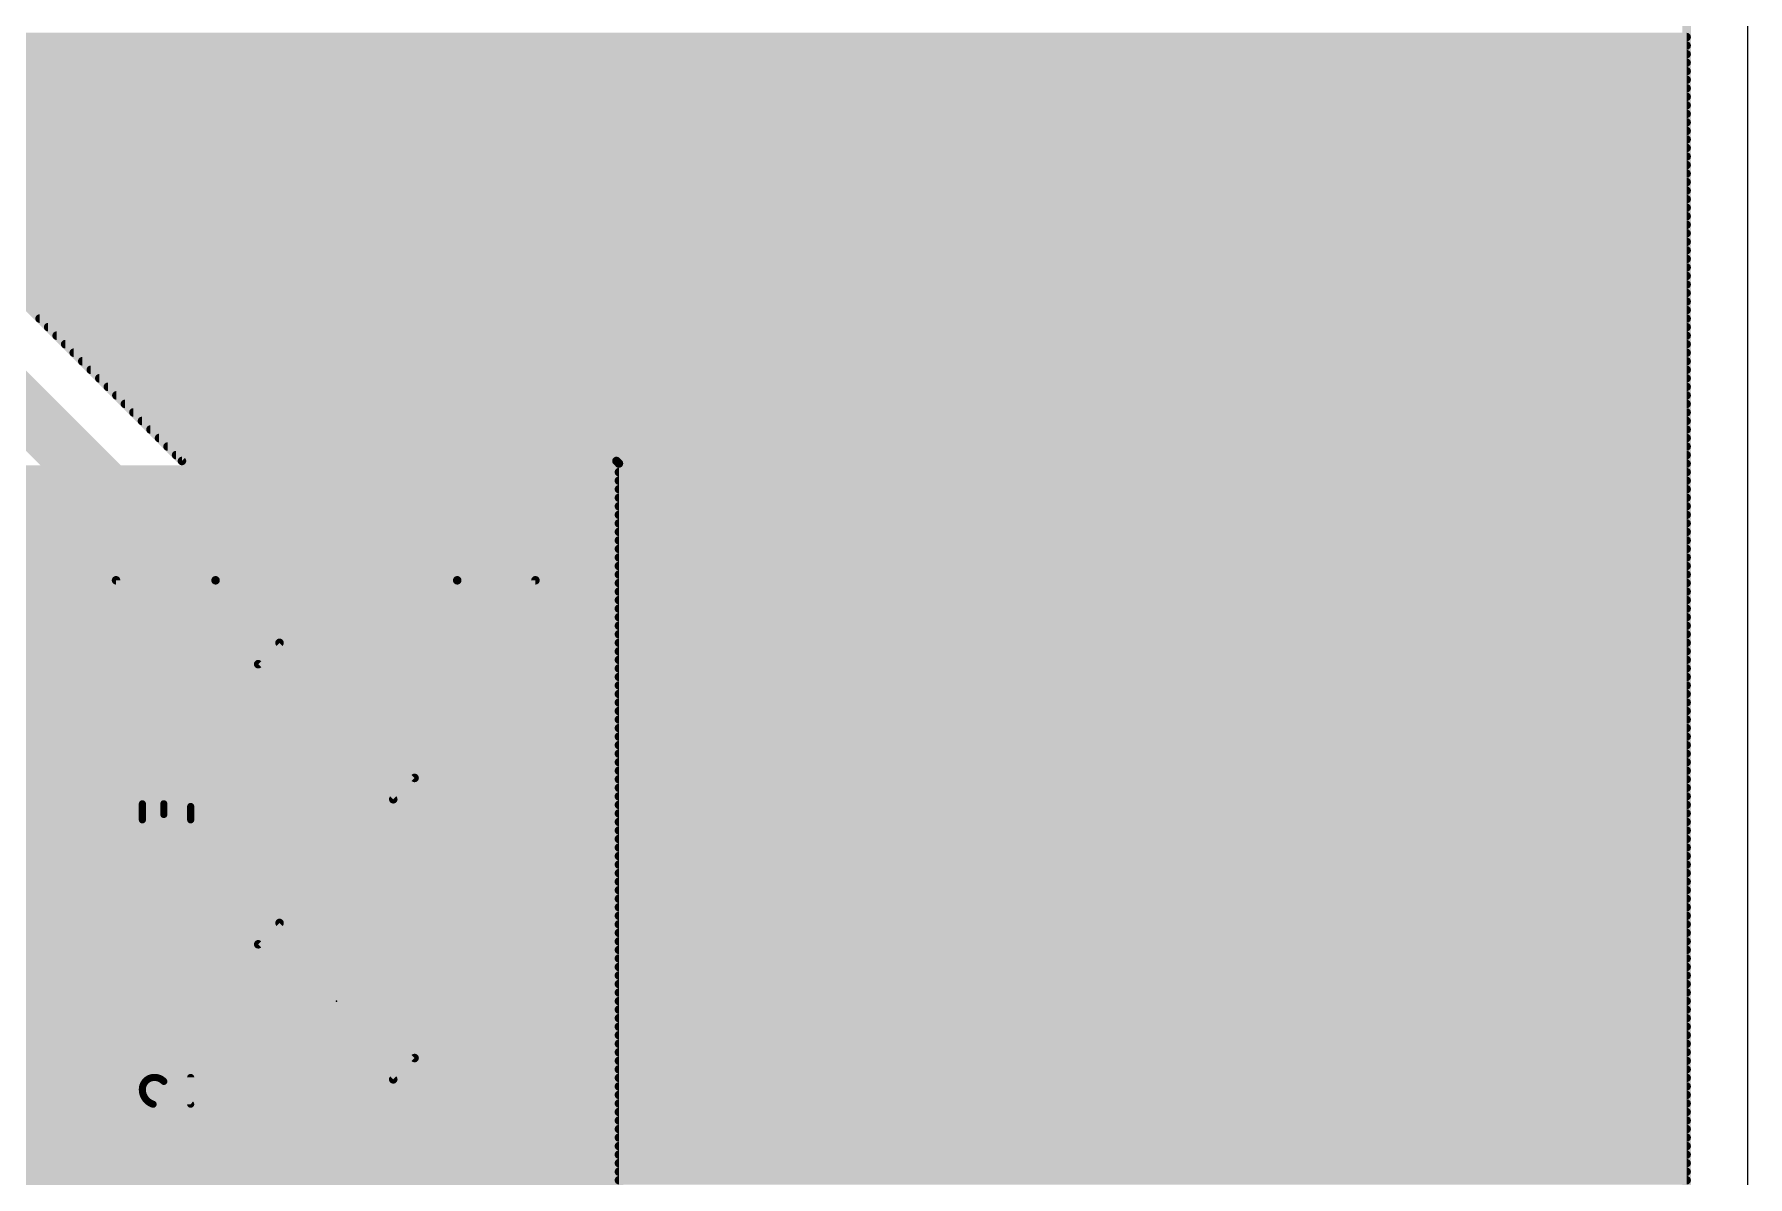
# Model space of a CAD drawing. Extents: x -14 to 106, y -12 to 107.
# Drawn here: x 74.08 to 104.7, y 39.23 to 59.64 of the extents above; entities that cross this region are included whole.
import ezdxf

# ---------------------------------------------------------------- set-up
doc = ezdxf.new("R2010")
doc.units = 0
for name, color, linetype in [('16', 132, 'CONTINUOUS'), ('17', 110, 'CONTINUOUS'), ('20', 31, 'CONTINUOUS'), ('21', 253, 'CONTINUOUS'), ('23', 53, 'CONTINUOUS'), ('42', 132, 'CONTINUOUS'), ('51', 253, 'CONTINUOUS')]:
    doc.layers.add(name, color=color, linetype=linetype)

# ---------------------------------------------------------------- blocks, each defined once
blk = doc.blocks.new('RECT')
blk.add_solid([(-0.5, -0.5), (0.5, -0.5), (-0.5, 0.5), (0.5, 0.5)])
blk = doc.blocks.new('LONGP100')
at = {"const_width": 1}
blk.add_lwpolyline([(-0.5, 0), (0.5, 0)], dxfattribs=at)
at = {"const_width": 0.5}
for points in [[(-0.5, 0.25, 1), (-0.5, -0.25)], [(0.5, -0.25, 1), (0.5, 0.25)]]:
    blk.add_lwpolyline(points, format="xyb", dxfattribs=at)

msp = doc.modelspace()

# ---------------------------------------------------------------- linework, layer by layer
at = {"layer": '16'}
for points, const_width in [([(103.6066, 94.1097), (103.6066, 1.1406)], 0.1524), ([(76.7234, 52.0156), (68.8207, 59.9183)], 0.1524), ([(69.1506, 59.5884), (103.6066, 59.5884)], 0.1524), ([(69.303, 59.436), (103.6066, 59.436)], 0.1524), ([(79.4826, 47.3696), (68.065, 58.7872)], 1.016), ([(69.4554, 59.2836), (103.6066, 59.2836)], 0.1524), ([(69.6078, 59.1312), (103.6066, 59.1312)], 0.1524), ([(69.7602, 58.9788), (103.6066, 58.9788)], 0.1524), ([(69.9126, 58.8264), (103.6066, 58.8264)], 0.1524), ([(70.065, 58.674), (103.6066, 58.674)], 0.1524), ([(70.2174, 58.5216), (103.6066, 58.5216)], 0.1524), ([(70.3698, 58.3692), (103.6066, 58.3692)], 0.1524), ([(70.5222, 58.2168), (103.6066, 58.2168)], 0.1524), ([(70.6746, 58.0644), (103.6066, 58.0644)], 0.1524), ([(70.827, 57.912), (103.6066, 57.912)], 0.1524), ([(70.9794, 57.7596), (103.6066, 57.7596)], 0.1524), ([(71.1318, 57.6072), (103.6066, 57.6072)], 0.1524), ([(71.2842, 57.4548), (103.6066, 57.4548)], 0.1524), ([(71.4366, 57.3024), (103.6066, 57.3024)], 0.1524), ([(71.589, 57.15), (103.6066, 57.15)], 0.1524), ([(71.7414, 56.9976), (103.6066, 56.9976)], 0.1524), ([(71.8938, 56.8452), (103.6066, 56.8452)], 0.1524), ([(72.0462, 56.6928), (103.6066, 56.6928)], 0.1524), ([(72.1986, 56.5404), (103.6066, 56.5404)], 0.1524), ([(72.351, 56.388), (103.6066, 56.388)], 0.1524), ([(72.5034, 56.2356), (103.6066, 56.2356)], 0.1524), ([(72.6558, 56.0832), (103.6066, 56.0832)], 0.1524), ([(72.8082, 55.9308), (103.6066, 55.9308)], 0.1524), ([(72.9606, 55.7784), (103.6066, 55.7784)], 0.1524), ([(73.113, 55.626), (103.6066, 55.626)], 0.1524), ([(73.2654, 55.4736), (103.6066, 55.4736)], 0.1524), ([(73.4178, 55.3212), (103.6066, 55.3212)], 0.1524), ([(73.5702, 55.1688), (103.6066, 55.1688)], 0.1524), ([(73.7226, 55.0164), (103.6066, 55.0164)], 0.1524), ([(73.875, 54.864), (103.6066, 54.864)], 0.1524), ([(74.0274, 54.7116), (103.6066, 54.7116)], 0.1524), ([(74.1798, 54.5592), (103.6066, 54.5592)], 0.1524), ([(79.4826, 42.3658), (68.1412, 53.7072)], 1.016), ([(74.3322, 54.4068), (103.6066, 54.4068)], 0.1524), ([(74.4846, 54.2544), (103.6066, 54.2544)], 0.1524), ([(74.637, 54.102), (103.6066, 54.102)], 0.1524), ([(74.7894, 53.9496), (103.6066, 53.9496)], 0.1524), ([(74.9418, 53.7972), (103.6066, 53.7972)], 0.1524), ([(75.0942, 53.6448), (103.6066, 53.6448)], 0.1524), ([(75.2466, 53.4924), (103.6066, 53.4924)], 0.1524), ([(75.399, 53.34), (103.6066, 53.34)], 0.1524), ([(75.5514, 53.1876), (103.6066, 53.1876)], 0.1524), ([(75.7038, 53.0352), (103.6066, 53.0352)], 0.1524), ([(75.8562, 52.8828), (103.6066, 52.8828)], 0.1524), ([(76.0086, 52.7304), (103.6066, 52.7304)], 0.1524), ([(76.161, 52.578), (103.6066, 52.578)], 0.1524), ([(76.3134, 52.4256), (103.6066, 52.4256)], 0.1524), ([(76.4658, 52.2732), (103.6066, 52.2732)], 0.1524), ([(76.6182, 52.1208), (103.6066, 52.1208)], 0.1524), ([(84.4858, 52.0156), (76.7234, 52.0156)], 0.1524), ([(84.5305, 51.971), (84.4858, 52.0156)], 0.1524), ([(84.5305, 19.0371), (84.5305, 51.971)], 0.1524), ([(84.5305, 51.9684), (103.6066, 51.9684)], 0.1524), ([(84.5305, 51.816), (103.6066, 51.816)], 0.1524), ([(84.5305, 51.6636), (103.6066, 51.6636)], 0.1524), ([(79.4826, 37.362), (65.6774, 51.1672)], 1.016), ([(84.5305, 51.5112), (103.6066, 51.5112)], 0.1524), ([(84.5305, 51.3588), (103.6066, 51.3588)], 0.1524), ([(84.5305, 51.2064), (103.6066, 51.2064)], 0.1524), ([(84.5305, 51.054), (103.6066, 51.054)], 0.1524), ([(84.5305, 50.9016), (103.6066, 50.9016)], 0.1524), ([(84.5305, 50.7492), (103.6066, 50.7492)], 0.1524), ([(84.5305, 50.5968), (103.6066, 50.5968)], 0.1524), ([(84.5305, 50.4444), (103.6066, 50.4444)], 0.1524), ([(84.5305, 50.292), (103.6066, 50.292)], 0.1524), ([(84.5305, 50.1396), (103.6066, 50.1396)], 0.1524), ([(84.5305, 49.9872), (103.6066, 49.9872)], 0.1524), ([(84.5305, 49.8348), (103.6066, 49.8348)], 0.1524), ([(84.5305, 49.6824), (103.6066, 49.6824)], 0.1524), ([(84.5305, 49.53), (103.6066, 49.53)], 0.1524), ([(84.5305, 49.3776), (103.6066, 49.3776)], 0.1524), ([(84.5305, 49.2252), (103.6066, 49.2252)], 0.1524), ([(84.5305, 49.0728), (103.6066, 49.0728)], 0.1524), ([(84.5305, 48.9204), (103.6066, 48.9204)], 0.1524), ([(84.5305, 48.768), (103.6066, 48.768)], 0.1524), ([(84.5305, 48.6156), (103.6066, 48.6156)], 0.1524), ([(84.5305, 48.4632), (103.6066, 48.4632)], 0.1524), ([(84.5305, 48.3108), (103.6066, 48.3108)], 0.1524), ([(84.5305, 48.1584), (103.6066, 48.1584)], 0.1524), ([(84.5305, 48.006), (103.6066, 48.006)], 0.1524), ([(84.5305, 47.8536), (103.6066, 47.8536)], 0.1524), ([(84.5305, 47.7012), (103.6066, 47.7012)], 0.1524), ([(84.5305, 47.5488), (103.6066, 47.5488)], 0.1524), ([(84.5305, 47.3964), (103.6066, 47.3964)], 0.1524), ([(84.5305, 47.244), (103.6066, 47.244)], 0.1524), ([(84.5305, 47.0916), (103.6066, 47.0916)], 0.1524), ([(84.5305, 46.9392), (103.6066, 46.9392)], 0.1524), ([(84.5305, 46.7868), (103.6066, 46.7868)], 0.1524), ([(84.5305, 46.6344), (103.6066, 46.6344)], 0.1524), ([(84.5305, 46.482), (103.6066, 46.482)], 0.1524), ([(84.5305, 46.3296), (103.6066, 46.3296)], 0.1524), ([(84.5305, 46.1772), (103.6066, 46.1772)], 0.1524), ([(84.5305, 46.0248), (103.6066, 46.0248)], 0.1524), ([(84.5305, 45.8724), (103.6066, 45.8724)], 0.1524), ([(84.5305, 45.72), (103.6066, 45.72)], 0.1524), ([(84.5305, 45.5676), (103.6066, 45.5676)], 0.1524), ([(84.5305, 45.4152), (103.6066, 45.4152)], 0.1524), ([(84.5305, 45.2628), (103.6066, 45.2628)], 0.1524), ([(84.5305, 45.1104), (103.6066, 45.1104)], 0.1524), ([(84.5305, 44.958), (103.6066, 44.958)], 0.1524), ([(84.5305, 44.8056), (103.6066, 44.8056)], 0.1524), ([(84.5305, 44.6532), (103.6066, 44.6532)], 0.1524), ([(84.5305, 44.5008), (103.6066, 44.5008)], 0.1524), ([(84.5305, 44.3484), (103.6066, 44.3484)], 0.1524), ([(84.5305, 44.196), (103.6066, 44.196)], 0.1524), ([(84.5305, 44.0436), (103.6066, 44.0436)], 0.1524), ([(84.5305, 43.8912), (103.6066, 43.8912)], 0.1524), ([(84.5305, 43.7388), (103.6066, 43.7388)], 0.1524), ([(84.5305, 43.5864), (103.6066, 43.5864)], 0.1524), ([(84.5305, 43.434), (103.6066, 43.434)], 0.1524), ([(84.5305, 43.2816), (103.6066, 43.2816)], 0.1524), ([(84.5305, 43.1292), (103.6066, 43.1292)], 0.1524), ([(84.5305, 42.9768), (103.6066, 42.9768)], 0.1524), ([(84.5305, 42.8244), (103.6066, 42.8244)], 0.1524), ([(84.5305, 42.672), (103.6066, 42.672)], 0.1524), ([(84.5305, 42.5196), (103.6066, 42.5196)], 0.1524), ([(84.5305, 42.3672), (103.6066, 42.3672)], 0.1524), ([(84.5305, 42.2148), (103.6066, 42.2148)], 0.1524), ([(84.5305, 42.0624), (103.6066, 42.0624)], 0.1524), ([(84.5305, 41.91), (103.6066, 41.91)], 0.1524), ([(84.5305, 41.7576), (103.6066, 41.7576)], 0.1524), ([(84.5305, 41.6052), (103.6066, 41.6052)], 0.1524), ([(84.5305, 41.4528), (103.6066, 41.4528)], 0.1524), ([(84.5305, 41.3004), (103.6066, 41.3004)], 0.1524), ([(84.5305, 41.148), (103.6066, 41.148)], 0.1524), ([(84.5305, 40.9956), (103.6066, 40.9956)], 0.1524), ([(84.5305, 40.8432), (103.6066, 40.8432)], 0.1524), ([(84.5305, 40.6908), (103.6066, 40.6908)], 0.1524), ([(84.5305, 40.5384), (103.6066, 40.5384)], 0.1524), ([(84.5305, 40.386), (103.6066, 40.386)], 0.1524), ([(84.5305, 40.2336), (103.6066, 40.2336)], 0.1524), ([(84.5305, 40.0812), (103.6066, 40.0812)], 0.1524), ([(84.5305, 39.9288), (103.6066, 39.9288)], 0.1524), ([(84.5305, 39.7764), (103.6066, 39.7764)], 0.1524), ([(84.5305, 39.624), (103.6066, 39.624)], 0.1524), ([(84.5305, 39.4716), (103.6066, 39.4716)], 0.1524), ([(84.5305, 39.3192), (103.6066, 39.3192)], 0.1524), ([(84.5305, 39.1668), (103.6066, 39.1668)], 0.1524)]:
    msp.add_lwpolyline(points, dxfattribs=dict(at, const_width=const_width))
for points, const_width in [([(103.6066, 59.5503, 1), (103.6066, 59.6265)], 0.0762), ([(103.6066, 59.3979, 1), (103.6066, 59.4741)], 0.0762), ([(103.6066, 59.2455, 1), (103.6066, 59.3217)], 0.0762), ([(103.6066, 59.0931, 1), (103.6066, 59.1693)], 0.0762), ([(103.6066, 58.9407, 1), (103.6066, 59.0169)], 0.0762), ([(103.6066, 58.7883, 1), (103.6066, 58.8645)], 0.0762), ([(103.6066, 58.6359, 1), (103.6066, 58.7121)], 0.0762), ([(103.6066, 58.4835, 1), (103.6066, 58.5597)], 0.0762), ([(103.6066, 58.3311, 1), (103.6066, 58.4073)], 0.0762), ([(103.6066, 58.1787, 1), (103.6066, 58.2549)], 0.0762), ([(103.6066, 58.0263, 1), (103.6066, 58.1025)], 0.0762), ([(103.6066, 57.8739, 1), (103.6066, 57.9501)], 0.0762), ([(103.6066, 57.7215, 1), (103.6066, 57.7977)], 0.0762), ([(103.6066, 57.5691, 1), (103.6066, 57.6453)], 0.0762), ([(103.6066, 57.4167, 1), (103.6066, 57.4929)], 0.0762), ([(103.6066, 57.2643, 1), (103.6066, 57.3405)], 0.0762), ([(103.6066, 57.1119, 1), (103.6066, 57.1881)], 0.0762), ([(103.6066, 56.9595, 1), (103.6066, 57.0357)], 0.0762), ([(103.6066, 56.8071, 1), (103.6066, 56.8833)], 0.0762), ([(103.6066, 56.6547, 1), (103.6066, 56.7309)], 0.0762), ([(103.6066, 56.5023, 1), (103.6066, 56.5785)], 0.0762), ([(103.6066, 56.3499, 1), (103.6066, 56.4261)], 0.0762), ([(103.6066, 56.1975, 1), (103.6066, 56.2737)], 0.0762), ([(103.6066, 56.0451, 1), (103.6066, 56.1213)], 0.0762), ([(103.6066, 55.8927, 1), (103.6066, 55.9689)], 0.0762), ([(103.6066, 55.7403, 1), (103.6066, 55.8165)], 0.0762), ([(103.6066, 55.5879, 1), (103.6066, 55.6641)], 0.0762), ([(103.6066, 55.4355, 1), (103.6066, 55.5117)], 0.0762), ([(103.6066, 55.2831, 1), (103.6066, 55.3593)], 0.0762), ([(103.6066, 55.1307, 1), (103.6066, 55.2069)], 0.0762), ([(103.6066, 54.9783, 1), (103.6066, 55.0545)], 0.0762), ([(103.6066, 54.8259, 1), (103.6066, 54.9021)], 0.0762), ([(74.1798, 54.5973, 1), (74.1798, 54.5211)], 0.0762), ([(103.6066, 54.6735, 1), (103.6066, 54.7497)], 0.0762), ([(103.6066, 54.5211, 1), (103.6066, 54.5973)], 0.0762), ([(74.3322, 54.4449, 1), (74.3322, 54.3687)], 0.0762), ([(74.4846, 54.2925, 1), (74.4846, 54.2163)], 0.0762), ([(103.6066, 54.3687, 1), (103.6066, 54.4449)], 0.0762), ([(103.6066, 54.2163, 1), (103.6066, 54.2925)], 0.0762), ([(74.637, 54.1401, 1), (74.637, 54.0639)], 0.0762), ([(74.7894, 53.9877, 1), (74.7894, 53.9115)], 0.0762), ([(103.6066, 54.0639, 1), (103.6066, 54.1401)], 0.0762), ([(103.6066, 53.9115, 1), (103.6066, 53.9877)], 0.0762), ([(74.9418, 53.8353, 1), (74.9418, 53.7591)], 0.0762), ([(75.0942, 53.6829, 1), (75.0942, 53.6067)], 0.0762), ([(103.6066, 53.7591, 1), (103.6066, 53.8353)], 0.0762), ([(103.6066, 53.6067, 1), (103.6066, 53.6829)], 0.0762), ([(75.2466, 53.5305, 1), (75.2466, 53.4543)], 0.0762), ([(75.399, 53.3781, 1), (75.399, 53.3019)], 0.0762), ([(103.6066, 53.4543, 1), (103.6066, 53.5305)], 0.0762), ([(103.6066, 53.3019, 1), (103.6066, 53.3781)], 0.0762), ([(75.5514, 53.2257, 1), (75.5514, 53.1495)], 0.0762), ([(75.7038, 53.0733, 1), (75.7038, 52.9971)], 0.0762), ([(103.6066, 53.1495, 1), (103.6066, 53.2257)], 0.0762), ([(103.6066, 52.9971, 1), (103.6066, 53.0733)], 0.0762), ([(75.8562, 52.9209, 1), (75.8562, 52.8447)], 0.0762), ([(76.0086, 52.7685, 1), (76.0086, 52.6923)], 0.0762), ([(103.6066, 52.8447, 1), (103.6066, 52.9209)], 0.0762), ([(103.6066, 52.6923, 1), (103.6066, 52.7685)], 0.0762), ([(76.161, 52.6161, 1), (76.161, 52.5399)], 0.0762), ([(76.3134, 52.4637, 1), (76.3134, 52.3875)], 0.0762), ([(103.6066, 52.5399, 1), (103.6066, 52.6161)], 0.0762), ([(103.6066, 52.3875, 1), (103.6066, 52.4637)], 0.0762), ([(76.4658, 52.3113, 1), (76.4658, 52.2351)], 0.0762), ([(76.6182, 52.1589, 1), (76.6182, 52.0827)], 0.0762), ([(76.7234, 52.0537, 1), (76.7234, 51.9775)], 0.0762), ([(76.6964, 51.9887, 1), (76.7503, 52.0425)], 0.0762), ([(84.5128, 52.0425, 1), (84.4589, 51.9887)], 0.0762), ([(84.4858, 51.9775, 1), (84.4858, 52.0537)], 0.0762), ([(84.5686, 51.971, 1), (84.4924, 51.971)], 0.0762), ([(84.5305, 52.0065, 1), (84.5305, 51.9303)], 0.0762), ([(103.6066, 52.2351, 1), (103.6066, 52.3113)], 0.0762), ([(103.6066, 52.0827, 1), (103.6066, 52.1589)], 0.0762), ([(103.6066, 51.9303, 1), (103.6066, 52.0065)], 0.0762), ([(84.5305, 51.8541, 1), (84.5305, 51.7779)], 0.0762), ([(84.5305, 51.7017, 1), (84.5305, 51.6255)], 0.0762), ([(84.5035, 51.944, 1), (84.5574, 51.9979)], 0.0762), ([(103.6066, 51.7779, 1), (103.6066, 51.8541)], 0.0762), ([(103.6066, 51.6255, 1), (103.6066, 51.7017)], 0.0762), ([(84.5305, 51.5493, 1), (84.5305, 51.4731)], 0.0762), ([(84.5305, 51.3969, 1), (84.5305, 51.3207)], 0.0762), ([(103.6066, 51.4731, 1), (103.6066, 51.5493)], 0.0762), ([(103.6066, 51.3207, 1), (103.6066, 51.3969)], 0.0762), ([(84.5305, 51.2445, 1), (84.5305, 51.1683)], 0.0762), ([(84.5305, 51.0921, 1), (84.5305, 51.0159)], 0.0762), ([(103.6066, 51.1683, 1), (103.6066, 51.2445)], 0.0762), ([(103.6066, 51.0159, 1), (103.6066, 51.0921)], 0.0762), ([(84.5305, 50.9397, 1), (84.5305, 50.8635)], 0.0762), ([(84.5305, 50.7873, 1), (84.5305, 50.7111)], 0.0762), ([(103.6066, 50.8635, 1), (103.6066, 50.9397)], 0.0762), ([(103.6066, 50.7111, 1), (103.6066, 50.7873)], 0.0762), ([(84.5305, 50.6349, 1), (84.5305, 50.5587)], 0.0762), ([(84.5305, 50.4825, 1), (84.5305, 50.4063)], 0.0762), ([(103.6066, 50.5587, 1), (103.6066, 50.6349)], 0.0762), ([(103.6066, 50.4063, 1), (103.6066, 50.4825)], 0.0762), ([(84.5305, 50.3301, 1), (84.5305, 50.2539)], 0.0762), ([(84.5305, 50.1777, 1), (84.5305, 50.1015)], 0.0762), ([(103.6066, 50.2539, 1), (103.6066, 50.3301)], 0.0762), ([(103.6066, 50.1015, 1), (103.6066, 50.1777)], 0.0762), ([(84.5305, 50.0253, 1), (84.5305, 49.9491)], 0.0762), ([(84.5305, 49.8729, 1), (84.5305, 49.7967)], 0.0762), ([(103.6066, 49.9491, 1), (103.6066, 50.0253)], 0.0762), ([(103.6066, 49.7967, 1), (103.6066, 49.8729)], 0.0762), ([(84.5305, 49.7205, 1), (84.5305, 49.6443)], 0.0762), ([(84.5305, 49.5681, 1), (84.5305, 49.4919)], 0.0762), ([(103.6066, 49.6443, 1), (103.6066, 49.7205)], 0.0762), ([(103.6066, 49.4919, 1), (103.6066, 49.5681)], 0.0762), ([(84.5305, 49.4157, 1), (84.5305, 49.3395)], 0.0762), ([(84.5305, 49.2633, 1), (84.5305, 49.1871)], 0.0762), ([(103.6066, 49.3395, 1), (103.6066, 49.4157)], 0.0762), ([(103.6066, 49.1871, 1), (103.6066, 49.2633)], 0.0762), ([(84.5305, 49.1109, 1), (84.5305, 49.0347)], 0.0762), ([(84.5305, 48.9585, 1), (84.5305, 48.8823)], 0.0762), ([(103.6066, 49.0347, 1), (103.6066, 49.1109)], 0.0762), ([(103.6066, 48.8823, 1), (103.6066, 48.9585)], 0.0762), ([(84.5305, 48.8061, 1), (84.5305, 48.7299)], 0.0762), ([(84.5305, 48.6537, 1), (84.5305, 48.5775)], 0.0762), ([(103.6066, 48.7299, 1), (103.6066, 48.8061)], 0.0762), ([(103.6066, 48.5775, 1), (103.6066, 48.6537)], 0.0762), ([(84.5305, 48.5013, 1), (84.5305, 48.4251)], 0.0762), ([(84.5305, 48.3489, 1), (84.5305, 48.2727)], 0.0762), ([(103.6066, 48.4251, 1), (103.6066, 48.5013)], 0.0762), ([(103.6066, 48.2727, 1), (103.6066, 48.3489)], 0.0762), ([(84.5305, 48.1965, 1), (84.5305, 48.1203)], 0.0762), ([(84.5305, 48.0441, 1), (84.5305, 47.9679)], 0.0762), ([(103.6066, 48.1203, 1), (103.6066, 48.1965)], 0.0762), ([(103.6066, 47.9679, 1), (103.6066, 48.0441)], 0.0762), ([(79.303, 47.19, 1), (79.6622, 47.5492)], 0.508), ([(84.5305, 47.8917, 1), (84.5305, 47.8155)], 0.0762), ([(84.5305, 47.7393, 1), (84.5305, 47.6631)], 0.0762), ([(103.6066, 47.8155, 1), (103.6066, 47.8917)], 0.0762), ([(103.6066, 47.6631, 1), (103.6066, 47.7393)], 0.0762), ([(84.5305, 47.5869, 1), (84.5305, 47.5107)], 0.0762), ([(84.5305, 47.4345, 1), (84.5305, 47.3583)], 0.0762), ([(103.6066, 47.5107, 1), (103.6066, 47.5869)], 0.0762), ([(103.6066, 47.3583, 1), (103.6066, 47.4345)], 0.0762), ([(84.5305, 47.2821, 1), (84.5305, 47.2059)], 0.0762), ([(84.5305, 47.1297, 1), (84.5305, 47.0535)], 0.0762), ([(103.6066, 47.2059, 1), (103.6066, 47.2821)], 0.0762), ([(103.6066, 47.0535, 1), (103.6066, 47.1297)], 0.0762), ([(84.5305, 46.9773, 1), (84.5305, 46.9011)], 0.0762), ([(84.5305, 46.8249, 1), (84.5305, 46.7487)], 0.0762), ([(103.6066, 46.9011, 1), (103.6066, 46.9773)], 0.0762), ([(103.6066, 46.7487, 1), (103.6066, 46.8249)], 0.0762), ([(84.5305, 46.6725, 1), (84.5305, 46.5963)], 0.0762), ([(84.5305, 46.5201, 1), (84.5305, 46.4439)], 0.0762), ([(103.6066, 46.5963, 1), (103.6066, 46.6725)], 0.0762), ([(103.6066, 46.4439, 1), (103.6066, 46.5201)], 0.0762), ([(84.5305, 46.3677, 1), (84.5305, 46.2915)], 0.0762), ([(84.5305, 46.2153, 1), (84.5305, 46.1391)], 0.0762), ([(103.6066, 46.2915, 1), (103.6066, 46.3677)], 0.0762), ([(103.6066, 46.1391, 1), (103.6066, 46.2153)], 0.0762), ([(84.5305, 46.0629, 1), (84.5305, 45.9867)], 0.0762), ([(84.5305, 45.9105, 1), (84.5305, 45.8343)], 0.0762), ([(103.6066, 45.9867, 1), (103.6066, 46.0629)], 0.0762), ([(103.6066, 45.8343, 1), (103.6066, 45.9105)], 0.0762), ([(84.5305, 45.7581, 1), (84.5305, 45.6819)], 0.0762), ([(84.5305, 45.6057, 1), (84.5305, 45.5295)], 0.0762), ([(103.6066, 45.6819, 1), (103.6066, 45.7581)], 0.0762), ([(103.6066, 45.5295, 1), (103.6066, 45.6057)], 0.0762), ([(84.5305, 45.4533, 1), (84.5305, 45.3771)], 0.0762), ([(84.5305, 45.3009, 1), (84.5305, 45.2247)], 0.0762), ([(103.6066, 45.3771, 1), (103.6066, 45.4533)], 0.0762), ([(103.6066, 45.2247, 1), (103.6066, 45.3009)], 0.0762), ([(84.5305, 45.1485, 1), (84.5305, 45.0723)], 0.0762), ([(84.5305, 44.9961, 1), (84.5305, 44.9199)], 0.0762), ([(103.6066, 45.0723, 1), (103.6066, 45.1485)], 0.0762), ([(103.6066, 44.9199, 1), (103.6066, 44.9961)], 0.0762), ([(84.5305, 44.8437, 1), (84.5305, 44.7675)], 0.0762), ([(84.5305, 44.6913, 1), (84.5305, 44.6151)], 0.0762), ([(103.6066, 44.7675, 1), (103.6066, 44.8437)], 0.0762), ([(103.6066, 44.6151, 1), (103.6066, 44.6913)], 0.0762), ([(84.5305, 44.5389, 1), (84.5305, 44.4627)], 0.0762), ([(84.5305, 44.3865, 1), (84.5305, 44.3103)], 0.0762), ([(103.6066, 44.4627, 1), (103.6066, 44.5389)], 0.0762), ([(103.6066, 44.3103, 1), (103.6066, 44.3865)], 0.0762), ([(84.5305, 44.2341, 1), (84.5305, 44.1579)], 0.0762), ([(84.5305, 44.0817, 1), (84.5305, 44.0055)], 0.0762), ([(103.6066, 44.1579, 1), (103.6066, 44.2341)], 0.0762), ([(103.6066, 44.0055, 1), (103.6066, 44.0817)], 0.0762), ([(84.5305, 43.9293, 1), (84.5305, 43.8531)], 0.0762), ([(84.5305, 43.7769, 1), (84.5305, 43.7007)], 0.0762), ([(103.6066, 43.8531, 1), (103.6066, 43.9293)], 0.0762), ([(103.6066, 43.7007, 1), (103.6066, 43.7769)], 0.0762), ([(84.5305, 43.6245, 1), (84.5305, 43.5483)], 0.0762), ([(84.5305, 43.4721, 1), (84.5305, 43.3959)], 0.0762), ([(103.6066, 43.5483, 1), (103.6066, 43.6245)], 0.0762), ([(103.6066, 43.3959, 1), (103.6066, 43.4721)], 0.0762), ([(84.5305, 43.3197, 1), (84.5305, 43.2435)], 0.0762), ([(84.5305, 43.1673, 1), (84.5305, 43.0911)], 0.0762), ([(103.6066, 43.2435, 1), (103.6066, 43.3197)], 0.0762), ([(103.6066, 43.0911, 1), (103.6066, 43.1673)], 0.0762), ([(84.5305, 43.0149, 1), (84.5305, 42.9387)], 0.0762), ([(84.5305, 42.8625, 1), (84.5305, 42.7863)], 0.0762), ([(103.6066, 42.9387, 1), (103.6066, 43.0149)], 0.0762), ([(103.6066, 42.7863, 1), (103.6066, 42.8625)], 0.0762), ([(79.303, 42.1862, 1), (79.6622, 42.5454)], 0.508), ([(84.5305, 42.7101, 1), (84.5305, 42.6339)], 0.0762), ([(84.5305, 42.5577, 1), (84.5305, 42.4815)], 0.0762), ([(103.6066, 42.6339, 1), (103.6066, 42.7101)], 0.0762), ([(103.6066, 42.4815, 1), (103.6066, 42.5577)], 0.0762), ([(84.5305, 42.4053, 1), (84.5305, 42.3291)], 0.0762), ([(84.5305, 42.2529, 1), (84.5305, 42.1767)], 0.0762), ([(103.6066, 42.3291, 1), (103.6066, 42.4053)], 0.0762), ([(103.6066, 42.1767, 1), (103.6066, 42.2529)], 0.0762), ([(84.5305, 42.1005, 1), (84.5305, 42.0243)], 0.0762), ([(84.5305, 41.9481, 1), (84.5305, 41.8719)], 0.0762), ([(103.6066, 42.0243, 1), (103.6066, 42.1005)], 0.0762), ([(103.6066, 41.8719, 1), (103.6066, 41.9481)], 0.0762), ([(84.5305, 41.7957, 1), (84.5305, 41.7195)], 0.0762), ([(84.5305, 41.6433, 1), (84.5305, 41.5671)], 0.0762), ([(103.6066, 41.7195, 1), (103.6066, 41.7957)], 0.0762), ([(103.6066, 41.5671, 1), (103.6066, 41.6433)], 0.0762), ([(84.5305, 41.4909, 1), (84.5305, 41.4147)], 0.0762), ([(84.5305, 41.3385, 1), (84.5305, 41.2623)], 0.0762), ([(103.6066, 41.4147, 1), (103.6066, 41.4909)], 0.0762), ([(103.6066, 41.2623, 1), (103.6066, 41.3385)], 0.0762), ([(84.5305, 41.1861, 1), (84.5305, 41.1099)], 0.0762), ([(84.5305, 41.0337, 1), (84.5305, 40.9575)], 0.0762), ([(103.6066, 41.1099, 1), (103.6066, 41.1861)], 0.0762), ([(103.6066, 40.9575, 1), (103.6066, 41.0337)], 0.0762), ([(84.5305, 40.8813, 1), (84.5305, 40.8051)], 0.0762), ([(84.5305, 40.7289, 1), (84.5305, 40.6527)], 0.0762), ([(103.6066, 40.8051, 1), (103.6066, 40.8813)], 0.0762), ([(103.6066, 40.6527, 1), (103.6066, 40.7289)], 0.0762), ([(84.5305, 40.5765, 1), (84.5305, 40.5003)], 0.0762), ([(84.5305, 40.4241, 1), (84.5305, 40.3479)], 0.0762), ([(103.6066, 40.5003, 1), (103.6066, 40.5765)], 0.0762), ([(103.6066, 40.3479, 1), (103.6066, 40.4241)], 0.0762), ([(84.5305, 40.2717, 1), (84.5305, 40.1955)], 0.0762), ([(84.5305, 40.1193, 1), (84.5305, 40.0431)], 0.0762), ([(103.6066, 40.1955, 1), (103.6066, 40.2717)], 0.0762), ([(103.6066, 40.0431, 1), (103.6066, 40.1193)], 0.0762), ([(84.5305, 39.9669, 1), (84.5305, 39.8907)], 0.0762), ([(84.5305, 39.8145, 1), (84.5305, 39.7383)], 0.0762), ([(103.6066, 39.8907, 1), (103.6066, 39.9669)], 0.0762), ([(103.6066, 39.7383, 1), (103.6066, 39.8145)], 0.0762), ([(84.5305, 39.6621, 1), (84.5305, 39.5859)], 0.0762), ([(84.5305, 39.5097, 1), (84.5305, 39.4335)], 0.0762), ([(103.6066, 39.5859, 1), (103.6066, 39.6621)], 0.0762), ([(103.6066, 39.4335, 1), (103.6066, 39.5097)], 0.0762), ([(84.5305, 39.3573, 1), (84.5305, 39.2811)], 0.0762), ([(84.5305, 39.2049, 1), (84.5305, 39.1287)], 0.0762), ([(103.6066, 39.2811, 1), (103.6066, 39.3573)], 0.0762), ([(103.6066, 39.1287, 1), (103.6066, 39.2049)], 0.0762)]:
    msp.add_lwpolyline(points, format="xyb", dxfattribs=dict(at, const_width=const_width))
at = {"layer": '20'}
msp.add_line((104.6988, 0.0489), (104.6988, 99.0989), dxfattribs=at)
at = {"layer": '21'}
for points, const_width in [([(75.5456, 49.8842), (75.5456, 34.8474)], 0.1524), ([(75.5456, 49.8842), (77.3236, 49.8842)], 0.1524), ([(77.3236, 34.8474), (77.3236, 49.8842)], 0.1524), ([(77.3236, 49.8842), (81.6416, 49.8842)], 0.1524), ([(81.6416, 34.8474), (81.6416, 49.8842)], 0.1524), ([(81.6416, 49.8842), (83.0386, 49.8842)], 0.1524), ([(83.0386, 34.8474), (83.0386, 49.8842)], 0.1524), ([(76.0155, 45.6043), (76.0155, 45.8922)], 0.127), ([(76.3993, 45.8922), (76.3993, 45.7002)], 0.127), ([(76.8791, 45.6043), (76.8791, 45.8442)], 0.127), ([(76.8791, 40.5243), (76.8791, 41.0041)], 0.127), ([(76.3993, 40.9321), (76.8791, 40.5243)], 0.127)]:
    msp.add_lwpolyline(points, dxfattribs=dict(at, const_width=const_width))
for points, const_width in [([(75.5837, 49.8842, 1), (75.5075, 49.8842)], 0.0762), ([(75.5456, 49.9223, 1), (75.5456, 49.8461)], 0.0762), ([(77.3617, 49.8842, 1), (77.2855, 49.8842)], 0.0762), ([(77.3236, 49.9223, 1), (77.3236, 49.8461)], 0.0762), ([(77.3236, 49.8461, 1), (77.3236, 49.9223)], 0.0762), ([(81.6797, 49.8842, 1), (81.6035, 49.8842)], 0.0762), ([(81.6416, 49.9223, 1), (81.6416, 49.8461)], 0.0762), ([(81.6416, 49.8461, 1), (81.6416, 49.9223)], 0.0762), ([(83.0767, 49.8842, 1), (83.0005, 49.8842)], 0.0762), ([(83.0386, 49.8461, 1), (83.0386, 49.9223)], 0.0762), ([(76.4346, 46.8616, 1), (76.4346, 47.8776, 1), (76.4346, 46.8616)], 0.1524), ([(76.0472, 45.8922, 1), (75.9837, 45.8922)], 0.0635), ([(75.9837, 45.8922, 1), (76.0472, 45.8922)], 0.0635), ([(76.3993, 45.8922, 1), (76.0155, 45.8922)], 0.127), ([(76.8791, 45.8442, 1), (76.3993, 45.8442)], 0.127), ([(76.431, 45.8922, 1), (76.3675, 45.8922)], 0.0635), ([(76.3675, 45.8922, 1), (76.431, 45.8922)], 0.0635), ([(75.9837, 45.6043, 1), (76.0472, 45.6043)], 0.0635), ([(76.3675, 45.8442, 1), (76.431, 45.8442)], 0.0635), ([(76.3675, 45.7002, 1), (76.431, 45.7002)], 0.0635), ([(76.9108, 45.8442, 1), (76.8473, 45.8442)], 0.0635), ([(76.8473, 45.8442, 1), (76.9108, 45.8442)], 0.0635), ([(76.8473, 45.6043, 1), (76.9108, 45.6043)], 0.0635), ([(76.4346, 41.8578, 1), (76.4346, 42.8738, 1), (76.4346, 41.8578)], 0.1524), ([(76.2314, 41.0041, 0.4142), (76.0155, 40.7882)], 0.127), ([(76.3993, 40.9321, 0.2053), (76.2314, 41.0041)], 0.127), ([(76.2314, 41.0358, 1), (76.2314, 40.9723)], 0.0635), ([(76.2314, 40.9723, 1), (76.2314, 41.0358)], 0.0635), ([(76.9108, 41.0041, 1), (76.8473, 41.0041)], 0.0635), ([(76.0472, 40.7882, 1), (75.9837, 40.7882)], 0.0635), ([(75.9837, 40.7882, 1), (76.0472, 40.7882)], 0.0635), ([(76.0155, 40.7882, 0.3252), (76.2074, 40.5243)], 0.127), ([(76.4199, 40.9563, 1), (76.3787, 40.9079)], 0.0635), ([(76.3763, 40.9102, 1), (76.4223, 40.954)], 0.0635), ([(76.1976, 40.4941, 1), (76.2172, 40.5545)], 0.0635), ([(76.8473, 40.5243, 1), (76.9108, 40.5243)], 0.0635), ([(76.8585, 40.5001, 1), (76.8996, 40.5485)], 0.0635)]:
    msp.add_lwpolyline(points, format="xyb", dxfattribs=dict(at, const_width=const_width))
at = {"layer": '23'}
msp.add_point((79.4826, 42.3658), dxfattribs=at)
at = {"layer": '51'}
for points, const_width in [([(79.4826, 45.5916, 1), (79.4826, 49.1476, 1), (79.4826, 45.5916)], 0.1524), ([(78.5743, 48.4934, 1), (78.3588, 48.2778)], 0.3048), ([(78.4935, 48.7935, 1), (78.4396, 48.7396)], 0.0762), ([(78.4935, 48.7396, 1), (78.4396, 48.7935)], 0.0762), ([(78.1125, 48.4125, 1), (78.0586, 48.3586)], 0.0762), ([(78.0586, 48.4125, 1), (78.1125, 48.3586)], 0.0762), ([(80.3908, 46.2458, 1), (80.6063, 46.4614)], 0.3048), ([(80.9065, 46.3266, 1), (80.8526, 46.3805)], 0.0762), ([(80.8526, 46.3266, 1), (80.9065, 46.3805)], 0.0762), ([(80.4716, 45.9995, 1), (80.5255, 45.9456)], 0.0762), ([(80.4716, 45.9456, 1), (80.5255, 45.9995)], 0.0762), ([(79.4826, 40.5878, 1), (79.4826, 44.1438, 1), (79.4826, 40.5878)], 0.1524), ([(78.4935, 43.7897, 1), (78.4396, 43.7358)], 0.0762), ([(78.4935, 43.7358, 1), (78.4396, 43.7897)], 0.0762), ([(78.5743, 43.4896, 1), (78.3588, 43.274)], 0.3048), ([(78.1125, 43.4087, 1), (78.0586, 43.3548)], 0.0762), ([(78.0586, 43.4087, 1), (78.1125, 43.3548)], 0.0762), ([(80.3908, 41.242, 1), (80.6063, 41.4576)], 0.3048), ([(80.9065, 41.3228, 1), (80.8526, 41.3767)], 0.0762), ([(80.8526, 41.3228, 1), (80.9065, 41.3767)], 0.0762), ([(80.4716, 40.9957, 1), (80.5255, 40.9418)], 0.0762), ([(80.4716, 40.9418, 1), (80.5255, 40.9957)], 0.0762)]:
    msp.add_lwpolyline(points, format="xyb", dxfattribs=dict(at, const_width=const_width))
for points, const_width in [([(78.0856, 48.3856), (78.4666, 48.7666)], 0.1524), ([(80.4986, 46.3536), (78.4666, 48.3856)], 0.6096), ([(80.8796, 46.3536), (78.4666, 48.7666)], 0.1524), ([(80.4986, 45.9726), (78.0856, 48.3856)], 0.1524), ([(80.4986, 45.9726), (80.8796, 46.3536)], 0.1524), ([(78.0856, 43.3818), (78.4666, 43.7628)], 0.1524), ([(80.8796, 41.3498), (78.4666, 43.7628)], 0.1524), ([(80.4986, 41.3498), (78.4666, 43.3818)], 0.6096), ([(80.4986, 40.9688), (78.0856, 43.3818)], 0.1524), ([(80.4986, 40.9688), (80.8796, 41.3498)], 0.1524)]:
    msp.add_lwpolyline(points, dxfattribs=dict(at, const_width=const_width))

# ---------------------------------------------------------------- block references
at = {"layer": '17', "xscale": 1.9812, "yscale": 1.9812, "rotation": 180}
for p in [(79.4826, 47.3696), (79.4826, 47.3696), (79.4826, 42.3658), (79.4826, 42.3658)]:
    msp.add_blockref('LONGP100', p, dxfattribs=at)
at = {"layer": '21', "xscale": 0.762, "yscale": 3.81, "rotation": 90}
for p in [(79.4826, 44.8804), (79.4826, 39.8512)]:
    msp.add_blockref('RECT', p, dxfattribs=at)
at = {"layer": '42', "xscale": 10.5341, "yscale": 32.8707}
msp.add_blockref('RECT', (79.1872, 35.504), dxfattribs=at)

doc.saveas('drawing.dxf')
